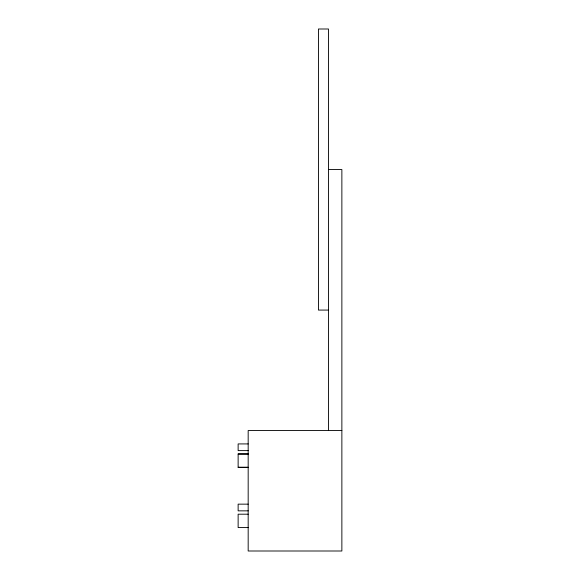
<?xml version="1.0" encoding="UTF-8"?>
<svg xmlns="http://www.w3.org/2000/svg" width="580" height="580" viewBox="0 0 580 580"><rect width="100%" height="100%" fill="white"/><g stroke="black" fill="none" stroke-linecap="round" stroke-linejoin="round"><path stroke-width="0.87" d="M328.483 169.541L341.867 169.541L341.867 551L248.175 551L248.175 430.541L341.867 430.541M328.483 310.075L318.442 310.075L318.442 29L328.483 29L328.483 430.541M248.175 443.925L238.133 443.925L238.133 450.616L248.175 450.616M248.175 453.959L238.133 453.959L238.133 467.349L248.175 467.349M238.133 454.017L248.175 454.017M238.133 467.291L248.175 467.291M248.175 504.15L238.133 504.15L238.133 510.849L248.175 510.849M248.175 514.192L238.133 514.192L238.133 527.575L248.175 527.575"/></g></svg>
